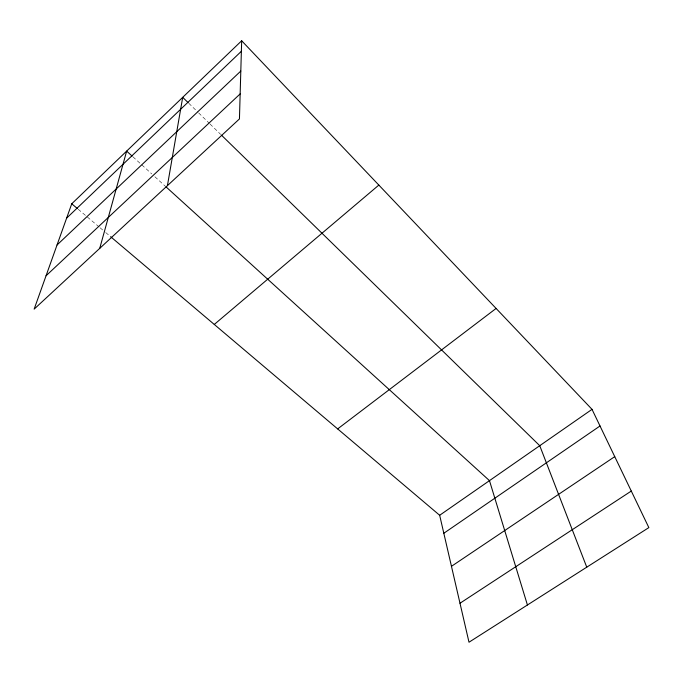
<?xml version="1.0" encoding="UTF-8"?>
<svg xmlns="http://www.w3.org/2000/svg" width="683" height="683" viewBox="0 0 683 683"><rect width="100%" height="100%" fill="white"/><g stroke="black" fill="none" stroke-linecap="round" stroke-linejoin="round"><path stroke-width="0.51" stroke-dasharray="3.42 2.56" d="M78.221 209.263L99.257 227.08M100.068 227.763L104.926 231.879M105.737 232.561L109.784 235.985M132.929 156.817L151.763 173.917M154.896 176.769L165.098 186.032M188.781 103.278L197.891 112.166M198.651 112.908L209.28 123.282M210.04 124.024L220.677 134.397"/><path stroke-width="1.02" d="M241.671 40.775L239.443 118.936L34.15 309.126L71.749 203.782L241.671 40.775L592.024 409.356L648.85 527.609L468.999 642.225L439.664 515.272L110.595 236.668M167.42 185.665L182.703 97.345L188.021 102.535M99.735 248.364L126.654 151.114L132.143 156.1M66.627 218.142L241.372 51.276M57.039 245.001L240.809 71.049M46.06 275.761L240.16 93.895M214.274 324.451L378.843 185.084M337.658 428.907L496.097 308.443M439.664 515.272L592.024 409.356M443.822 533.261L600.015 425.979M451.463 566.318L614.743 456.637M459.992 603.243L631.288 491.06M71.749 203.782L77.41 208.58M165.884 186.741L489.48 480.644L527.421 604.993M221.437 135.14L539.749 445.7L586.757 567.18"/></g></svg>
